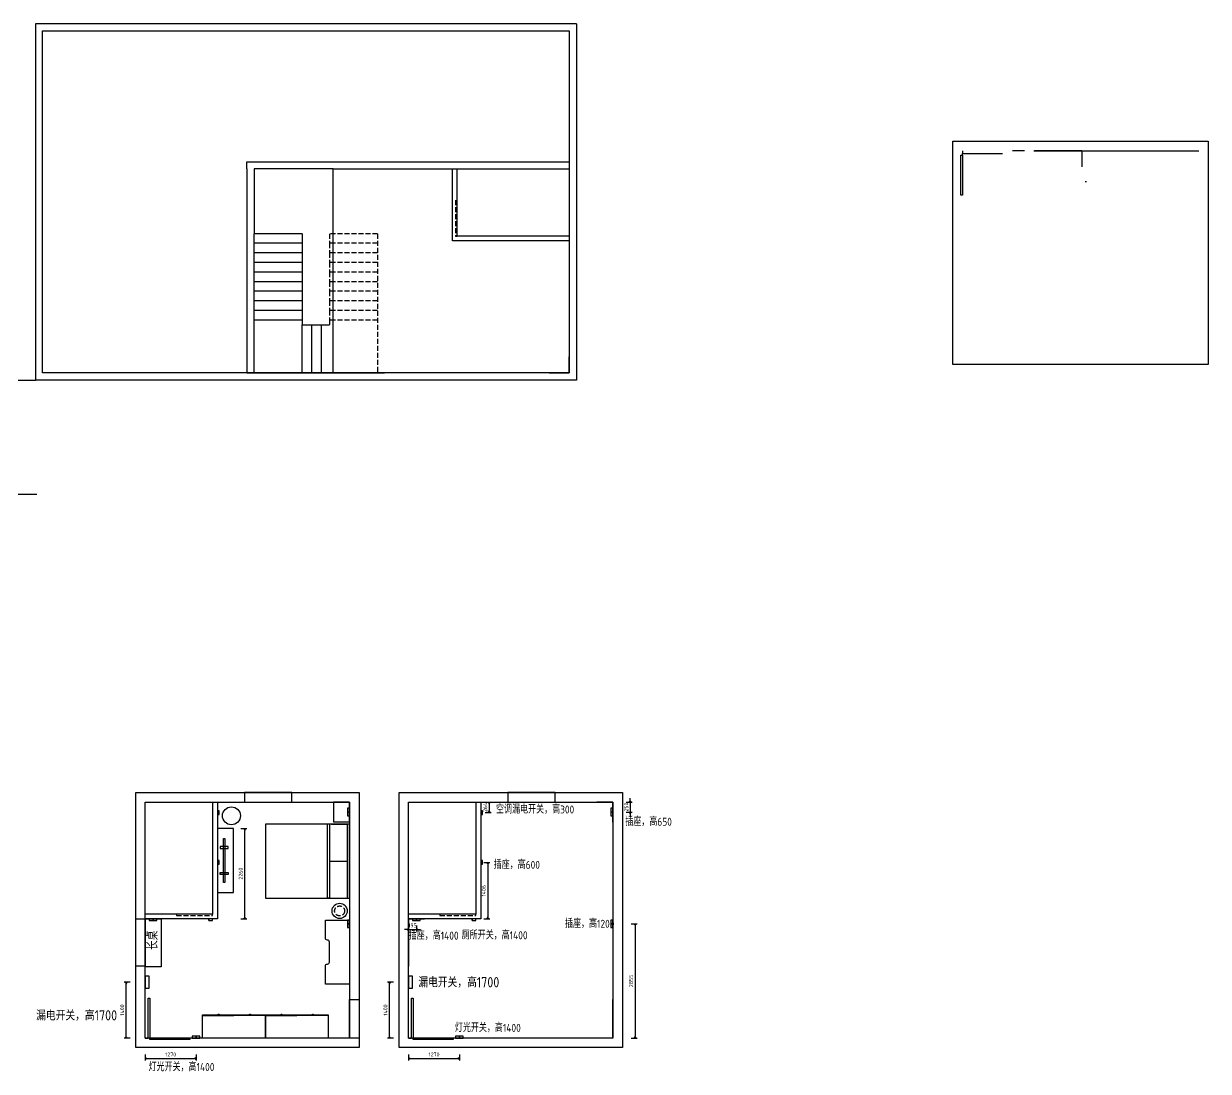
# Model space of a CAD drawing. Extents: x 62762 to 140486, y 30890 to 57932.
# Drawn here: x 110885 to 140486, y 30890 to 57082 of the extents above; entities that cross this region are included whole.
import ezdxf

# ---------------------------------------------------------------- set-up
doc = ezdxf.new("R2010")
doc.units = 0
doc.header["$LTSCALE"] = 1000
doc.header["$MEASUREMENT"] = 0
doc.linetypes.add('DASH', pattern=[0.35, 0.25, -0.1])
doc.layers.add('WALL', color=9, linetype='Continuous')
doc.styles.get("Standard").update_dxf_attribs({"font": 'gbenor.shx', "bigfont": 'gbcbig.shx'})
doc.dimstyles.get("Standard").update_dxf_attribs({"dimscale": 100, "dimtxt": 1, "dimasz": 0.5, "dimexe": 0.5, "dimexo": 0.5, "dimgap": 0.5, "dimtad": 1, "dimdec": 0, "dimzin": 0, "dimdsep": 46, "dimtxsty": 'Standard', "dimblk": 'OPEN90', "dimcen": 0.09, "dimadec": 0, "dimazin": 0, "dimtfac": 1, "dimtdec": 0, "dimtix": 1, "dimtmove": 2, "dimatfit": 3, "dimfxl": 1, "dimfxlon": 1, "dimtolj": 1, "dimtzin": 0, "dimarcsym": 0})

# ---------------------------------------------------------------- blocks, each defined once
blk = doc.blocks.new('_Open90')
at = {"color": 0, "linetype": 'ByBlock', "lineweight": -2}
for p, q in [((0, 0), (-1, 0)), ((-0.5, 0.5), (0, 0)), ((0, 0), (-0.5, -0.5))]:
    blk.add_line(p, q, dxfattribs=at)
blk = doc.blocks.new('*D121')
at = {"color": 0, "lineweight": -2, "ltscale": 0.5, "transparency": 16777216}
for p, q in [((116308, 36963), (116458, 36963)), ((116408, 34753), (116408, 36913)), ((116308, 34703), (116458, 34703))]:
    blk.add_line(p, q, dxfattribs=at)
at = {"layer": 'Defpoints', "color": 0, "ltscale": 0.5, "transparency": 16777216}
for p in [(116124, 36963), (116408, 36963), (115724, 34703)]:
    blk.add_point(p, dxfattribs=at)
at = {"color": 0, "lineweight": -2, "ltscale": 0.5, "transparency": 16777216, "xscale": 50, "yscale": 50, "zscale": 50}
for p, rotation in [((116408, 36963), 90), ((116408, 34703), 270)]:
    blk.add_blockref('_Open90', p, dxfattribs=dict(at, rotation=rotation))
at = {"color": 0, "ltscale": 0.5, "transparency": 16777216, "insert": (116308, 35833), "char_height": 100, "attachment_point": 5, "rotation": 90}
blk.add_mtext('\\A1;2260', dxfattribs=at)
blk = doc.blocks.new('*D131')
at = {"color": 0, "lineweight": -2, "ltscale": 0.5, "transparency": 16777216}
for p, q in [((113924, 31311), (113924, 31161)), ((113974, 31211), (115144, 31211)), ((115194, 31311), (115194, 31161))]:
    blk.add_line(p, q, dxfattribs=at)
at = {"layer": 'Defpoints', "color": 0, "ltscale": 0.5, "transparency": 16777216}
for p in [(113924, 31723), (115194, 31723), (115194, 31211)]:
    blk.add_point(p, dxfattribs=at)
at = {"color": 0, "lineweight": -2, "ltscale": 0.5, "transparency": 16777216, "xscale": 50, "yscale": 50, "zscale": 50, "rotation": 180}
blk.add_blockref('_Open90', (113924, 31211), dxfattribs=at)
at = {"color": 0, "lineweight": -2, "ltscale": 0.5, "transparency": 16777216, "xscale": 50, "yscale": 50, "zscale": 50}
blk.add_blockref('_Open90', (115194, 31211), dxfattribs=at)
at = {"color": 0, "ltscale": 0.5, "transparency": 16777216, "insert": (114559, 31311), "char_height": 100, "attachment_point": 5}
blk.add_mtext('\\A1;1270', dxfattribs=at)
blk = doc.blocks.new('*D132')
at = {"color": 0, "lineweight": -2, "ltscale": 0.5, "transparency": 16777216}
for p, q in [((113545, 33123), (113395, 33123)), ((113445, 31773), (113445, 33073)), ((113545, 31723), (113395, 31723))]:
    blk.add_line(p, q, dxfattribs=at)
at = {"layer": 'Defpoints', "color": 0, "ltscale": 0.5, "transparency": 16777216}
for p in [(113445, 33123), (113924, 33123), (113924, 31723)]:
    blk.add_point(p, dxfattribs=at)
at = {"color": 0, "lineweight": -2, "ltscale": 0.5, "transparency": 16777216, "xscale": 50, "yscale": 50, "zscale": 50}
for p, rotation in [((113445, 33123), 90), ((113445, 31723), 270)]:
    blk.add_blockref('_Open90', p, dxfattribs=dict(at, rotation=rotation))
at = {"color": 0, "ltscale": 0.5, "transparency": 16777216, "insert": (113345, 32423), "char_height": 100, "attachment_point": 5, "rotation": 90}
blk.add_mtext('\\A1;1400', dxfattribs=at)
blk = doc.blocks.new('*D133')
at = {"color": 0, "lineweight": -2, "ltscale": 0.5, "transparency": 16777216}
for p, q in [((120504, 31311), (120504, 31161)), ((120554, 31211), (121724, 31211)), ((121774, 31311), (121774, 31161))]:
    blk.add_line(p, q, dxfattribs=at)
at = {"layer": 'Defpoints', "color": 0, "ltscale": 0.5, "transparency": 16777216}
for p in [(120504, 31723), (121774, 31723), (121774, 31211)]:
    blk.add_point(p, dxfattribs=at)
at = {"color": 0, "lineweight": -2, "ltscale": 0.5, "transparency": 16777216, "xscale": 50, "yscale": 50, "zscale": 50, "rotation": 180}
blk.add_blockref('_Open90', (120504, 31211), dxfattribs=at)
at = {"color": 0, "lineweight": -2, "ltscale": 0.5, "transparency": 16777216, "xscale": 50, "yscale": 50, "zscale": 50}
blk.add_blockref('_Open90', (121774, 31211), dxfattribs=at)
at = {"color": 0, "ltscale": 0.5, "transparency": 16777216, "insert": (121139, 31311), "char_height": 100, "attachment_point": 5}
blk.add_mtext('\\A1;1270', dxfattribs=at)
blk = doc.blocks.new('*D134')
at = {"color": 0, "lineweight": -2, "ltscale": 0.5, "transparency": 16777216}
for p, q in [((120125, 33123), (119975, 33123)), ((120025, 31773), (120025, 33073)), ((120125, 31723), (119975, 31723))]:
    blk.add_line(p, q, dxfattribs=at)
at = {"layer": 'Defpoints', "color": 0, "ltscale": 0.5, "transparency": 16777216}
for p in [(120025, 33123), (120504, 33123), (120504, 31723)]:
    blk.add_point(p, dxfattribs=at)
at = {"color": 0, "lineweight": -2, "ltscale": 0.5, "transparency": 16777216, "xscale": 50, "yscale": 50, "zscale": 50}
for p, rotation in [((120025, 33123), 90), ((120025, 31723), 270)]:
    blk.add_blockref('_Open90', p, dxfattribs=dict(at, rotation=rotation))
at = {"color": 0, "ltscale": 0.5, "transparency": 16777216, "insert": (119925, 32423), "char_height": 100, "attachment_point": 5, "rotation": 90}
blk.add_mtext('\\A1;1400', dxfattribs=at)
blk = doc.blocks.new('*D135')
at = {"color": 0, "lineweight": -2, "ltscale": 0.5, "transparency": 16777216}
for p, q in [((120454, 34437), (120404, 34437)), ((120504, 34537), (120504, 34387)), ((120504, 34437), (120699, 34437)), ((120699, 34537), (120699, 34387)), ((120749, 34437), (120799, 34437))]:
    blk.add_line(p, q, dxfattribs=at)
at = {"layer": 'Defpoints', "color": 0, "ltscale": 0.5, "transparency": 16777216}
for p in [(120504, 34703), (120699, 34703), (120699, 34437)]:
    blk.add_point(p, dxfattribs=at)
at = {"color": 0, "lineweight": -2, "ltscale": 0.5, "transparency": 16777216, "xscale": 50, "yscale": 50, "zscale": 50}
blk.add_blockref('_Open90', (120504, 34437), dxfattribs=at)
at = {"color": 0, "lineweight": -2, "ltscale": 0.5, "transparency": 16777216, "xscale": 50, "yscale": 50, "zscale": 50, "rotation": 180}
blk.add_blockref('_Open90', (120699, 34437), dxfattribs=at)
at = {"color": 0, "ltscale": 0.5, "transparency": 16777216, "insert": (120601, 34537), "char_height": 100, "attachment_point": 5}
blk.add_mtext('\\A1;195', dxfattribs=at)
blk = doc.blocks.new('*D136')
at = {"color": 0, "lineweight": -2, "ltscale": 0.5, "transparency": 16777216}
for p, q in [((126060, 34578), (126210, 34578)), ((126160, 34528), (126160, 31773)), ((126060, 31723), (126210, 31723))]:
    blk.add_line(p, q, dxfattribs=at)
at = {"layer": 'Defpoints', "color": 0, "ltscale": 0.5, "transparency": 16777216}
for p in [(125604, 34578), (125604, 31723), (126160, 31723)]:
    blk.add_point(p, dxfattribs=at)
at = {"color": 0, "lineweight": -2, "ltscale": 0.5, "transparency": 16777216, "xscale": 50, "yscale": 50, "zscale": 50}
for p, rotation in [((126160, 34578), 90), ((126160, 31723), 270)]:
    blk.add_blockref('_Open90', p, dxfattribs=dict(at, rotation=rotation))
at = {"color": 0, "ltscale": 0.5, "transparency": 16777216, "insert": (126060, 33150), "char_height": 100, "attachment_point": 5, "rotation": 90}
blk.add_mtext('\\A1;2855', dxfattribs=at)
blk = doc.blocks.new('*D137')
at = {"color": 0, "lineweight": -2, "ltscale": 0.5, "transparency": 16777216}
for p, q in [((122382, 36108), (122532, 36108)), ((122482, 36058), (122482, 34753)), ((122382, 34703), (122532, 34703))]:
    blk.add_line(p, q, dxfattribs=at)
at = {"layer": 'Defpoints', "color": 0, "ltscale": 0.5, "transparency": 16777216}
for p in [(122304, 36108), (122304, 34703), (122482, 34703)]:
    blk.add_point(p, dxfattribs=at)
at = {"color": 0, "lineweight": -2, "ltscale": 0.5, "transparency": 16777216, "xscale": 50, "yscale": 50, "zscale": 50}
for p, rotation in [((122482, 36108), 90), ((122482, 34703), 270)]:
    blk.add_blockref('_Open90', p, dxfattribs=dict(at, rotation=rotation))
at = {"color": 0, "ltscale": 0.5, "transparency": 16777216, "insert": (122382, 35405), "char_height": 100, "attachment_point": 5, "rotation": 90}
blk.add_mtext('\\A1;1406', dxfattribs=at)
blk = doc.blocks.new('*D138')
at = {"color": 0, "lineweight": -2, "ltscale": 0.5, "transparency": 16777216}
for p, q in [((122416, 37623), (122566, 37623)), ((122416, 37359), (122566, 37359)), ((122516, 37573), (122516, 37409))]:
    blk.add_line(p, q, dxfattribs=at)
at = {"layer": 'Defpoints', "color": 0, "ltscale": 0.5, "transparency": 16777216}
for p in [(122304, 37623), (122349, 37359), (122516, 37359)]:
    blk.add_point(p, dxfattribs=at)
at = {"color": 0, "lineweight": -2, "ltscale": 0.5, "transparency": 16777216, "xscale": 50, "yscale": 50, "zscale": 50}
for p, rotation in [((122516, 37623), 90), ((122516, 37359), 270)]:
    blk.add_blockref('_Open90', p, dxfattribs=dict(at, rotation=rotation))
at = {"color": 0, "ltscale": 0.5, "transparency": 16777216, "insert": (122416, 37491), "char_height": 100, "attachment_point": 5, "rotation": 90}
blk.add_mtext('\\A1;264', dxfattribs=at)
blk = doc.blocks.new('*D139')
at = {"color": 0, "lineweight": -2, "ltscale": 0.5, "transparency": 16777216}
for p, q in [((125940, 37623), (126090, 37623)), ((126040, 37673), (126040, 37723)), ((126040, 37623), (126040, 37373)), ((125940, 37373), (126090, 37373)), ((126040, 37323), (126040, 37273))]:
    blk.add_line(p, q, dxfattribs=at)
at = {"layer": 'Defpoints', "color": 0, "ltscale": 0.5, "transparency": 16777216}
for p in [(125604, 37623), (125604, 37373), (126040, 37373)]:
    blk.add_point(p, dxfattribs=at)
at = {"color": 0, "lineweight": -2, "ltscale": 0.5, "transparency": 16777216, "xscale": 50, "yscale": 50, "zscale": 50}
for p, rotation in [((126040, 37623), 270), ((126040, 37373), 90)]:
    blk.add_blockref('_Open90', p, dxfattribs=dict(at, rotation=rotation))
at = {"color": 0, "ltscale": 0.5, "transparency": 16777216, "insert": (125940, 37498), "char_height": 100, "attachment_point": 5, "rotation": 90}
blk.add_mtext('\\A1;250', dxfattribs=at)

msp = doc.modelspace()

# ---------------------------------------------------------------- linework, layer by layer
at = {"ltscale": 0.5}
for p, q in [((134345.6, 53904.7), (134345.6, 53904.7)), ((134345.6, 53904.7), (134345.6, 53834.7)), ((135895.6, 53904.7), (135595.6, 53904.7)), ((136125.6, 53904.7), (137325.6, 53904.7)), ((137325.6, 53904.7), (137325.6, 53504.7)), ((116464.5, 53452.1), (116464.5, 53632.1)), ((116464.5, 53632.1), (124517.9, 53632.1)), ((134305.6, 52794.7), (134305.6, 53794.7)), ((134305.6, 53794.7), (134345.6, 53794.7)), ((134345.6, 53834.7), (135345.6, 53834.7)), ((134345.6, 53794.7), (134345.6, 53834.7)), ((134345.6, 53794.7), (134345.6, 52794.7)), ((116464.5, 53452.1), (116464.5, 48352.1)), ((118617.9, 53452.1), (116644.5, 53452.1)), ((116644.5, 53452.1), (116644.5, 51832.1)), ((134345.6, 52794.7), (134305.6, 52794.7)), ((117844.5, 51832.1), (116644.5, 51832.1)), ((116644.5, 48352.1), (116644.5, 51832.1)), ((117844.5, 51832.1), (117844.5, 49552.1)), ((117844.5, 51592.1), (116644.5, 51592.1)), ((124517.9, 51772.1), (123817.9, 51772.1)), ((124301.7, 51652.1), (124206.7, 51652.1)), ((117844.5, 51352.1), (116644.5, 51352.1)), ((117844.5, 51112.1), (116644.5, 51112.1)), ((117844.5, 50872.1), (116644.5, 50872.1)), ((117844.5, 50632.1), (116644.5, 50632.1)), ((117844.5, 50392.1), (116644.5, 50392.1)), ((117844.5, 50152.1), (116644.5, 50152.1)), ((117844.5, 49912.1), (116644.5, 49912.1)), ((117844.5, 49672.1), (116644.5, 49672.1)), ((117844.5, 49552.1), (118524.5, 49552.1)), ((117844.5, 48352.1), (117844.5, 49552.1)), ((117844.5, 49552.1), (118084.5, 49552.1)), ((118084.5, 48352.1), (118084.5, 49552.1)), ((118084.5, 49552.1), (118324.5, 49552.1)), ((118324.5, 48352.1), (118324.5, 49552.1)), ((118324.5, 49552.1), (118524.5, 49552.1)), ((118524.5, 49672.1), (118524.5, 49552.1)), ((124517.9, 48352.1), (124517.9, 48752.1)), ((116464.5, 48352.1), (119904.5, 48352.1)), ((124017.9, 48352.1), (123967.9, 48352.1)), ((124017.9, 48352.1), (124517.9, 48352.1)), ((109177.9, 48172.1), (111177.9, 48172.1)), ((109214.5, 45322.1), (111214.5, 45322.1)), ((119023.6, 37622.6), (118623.6, 37622.6)), ((118623.6, 37622.6), (118623.6, 37122.6)), ((119023.6, 37122.6), (119023.6, 37622.6)), ((122183.6, 37622.6), (122183.6, 36922.6)), ((125603.6, 37622.6), (125203.6, 37622.6)), ((125603.6, 37122.6), (125603.6, 37622.6)), ((115768.6, 37406.4), (115723.6, 37406.4)), ((115723.6, 37406.4), (115723.6, 37311.4)), ((115723.6, 37311.4), (115768.6, 37311.4)), ((115768.6, 37311.4), (115768.6, 37406.4)), ((118978.6, 37467.6), (118978.6, 37372.6)), ((119023.6, 37467.6), (118978.6, 37467.6)), ((118978.6, 37372.6), (119023.6, 37372.6)), ((118978.6, 37372.6), (118978.6, 37277.6)), ((119023.6, 37372.6), (118978.6, 37372.6)), ((119023.6, 37372.6), (119023.6, 37467.6)), ((119023.6, 37277.6), (119023.6, 37372.6)), ((122348.6, 37406.4), (122303.6, 37406.4)), ((122303.6, 37406.4), (122303.6, 37311.4)), ((122303.6, 37311.4), (122348.6, 37311.4)), ((122348.6, 37311.4), (122348.6, 37406.4)), ((125558.6, 37467.6), (125558.6, 37372.6)), ((125603.6, 37467.6), (125558.6, 37467.6)), ((125558.6, 37372.6), (125603.6, 37372.6)), ((125558.6, 37372.6), (125558.6, 37277.6)), ((125603.6, 37372.6), (125558.6, 37372.6)), ((125603.6, 37372.6), (125603.6, 37467.6)), ((125603.6, 37277.6), (125603.6, 37372.6)), ((118573.6, 37072.6), (118973.6, 37072.6)), ((119023.6, 37122.6), (118623.6, 37122.6)), ((118978.6, 37277.6), (119023.6, 37277.6)), ((119023.6, 37122.6), (119023.6, 37072.6)), ((125558.6, 37277.6), (125603.6, 37277.6)), ((125603.6, 37122.6), (125603.6, 37072.6)), ((115873.6, 35612.6), (115873.6, 36712.6)), ((115873.6, 36712.6), (115913.6, 36712.6)), ((115913.6, 36712.6), (115913.6, 35612.6)), ((115993.6, 36512.6), (115793.6, 36512.6)), ((115793.6, 36512.6), (115793.6, 36462.6)), ((115793.6, 36462.6), (115993.6, 36462.6)), ((115993.6, 36462.6), (115993.6, 36512.6)), ((115768.6, 36162.6), (115723.6, 36162.6)), ((115723.6, 36162.6), (115723.6, 36067.6)), ((115768.6, 36067.6), (115768.6, 36162.6)), ((122348.6, 36162.6), (122303.6, 36162.6)), ((122303.6, 36162.6), (122303.6, 36067.6)), ((122348.6, 36067.6), (122348.6, 36162.6)), ((115723.6, 36067.6), (115768.6, 36067.6)), ((115793.6, 35812.6), (115793.6, 35862.6)), ((115793.6, 35862.6), (115993.6, 35862.6)), ((115993.6, 35862.6), (115993.6, 35812.6)), ((122303.6, 36067.6), (122348.6, 36067.6)), ((115993.6, 35812.6), (115793.6, 35812.6)), ((115913.6, 35612.6), (115873.6, 35612.6)), ((113923.6, 33502.6), (113923.6, 34702.6)), ((113923.6, 34702.6), (114323.6, 34702.6)), ((114118.6, 34702.6), (114023.6, 34702.6)), ((114023.6, 34702.6), (114023.6, 34657.6)), ((114023.6, 34657.6), (114118.6, 34657.6)), ((114118.6, 34657.6), (114118.6, 34702.6)), ((114213.6, 34702.6), (114118.6, 34702.6)), ((114118.6, 34702.6), (114118.6, 34657.6)), ((114118.6, 34657.6), (114213.6, 34657.6)), ((114213.6, 34657.6), (114213.6, 34702.6)), ((114323.6, 34702.6), (114323.6, 33502.6)), ((115508.6, 34657.6), (115508.6, 34702.6)), ((115603.6, 34702.6), (115508.6, 34702.6)), ((115508.6, 34702.6), (115508.6, 34657.6)), ((115508.6, 34657.6), (115603.6, 34657.6)), ((115603.6, 34657.6), (115603.6, 34702.6)), ((118978.6, 34672.6), (118978.6, 34577.6)), ((119023.6, 34672.6), (118978.6, 34672.6)), ((119023.6, 34577.6), (119023.6, 34672.6)), ((120503.6, 33502.6), (120503.6, 34702.6)), ((120503.6, 34702.6), (120903.6, 34702.6)), ((120698.6, 34702.6), (120603.6, 34702.6)), ((120603.6, 34702.6), (120603.6, 34657.6)), ((120603.6, 34657.6), (120698.6, 34657.6)), ((120698.6, 34657.6), (120698.6, 34702.6)), ((120793.6, 34702.6), (120698.6, 34702.6)), ((120698.6, 34702.6), (120698.6, 34657.6)), ((120698.6, 34657.6), (120793.6, 34657.6)), ((120793.6, 34657.6), (120793.6, 34702.6)), ((122088.6, 34657.6), (122088.6, 34702.6)), ((122183.6, 34702.6), (122088.6, 34702.6)), ((122088.6, 34702.6), (122088.6, 34657.6)), ((122088.6, 34657.6), (122183.6, 34657.6)), ((122183.6, 34657.6), (122183.6, 34702.6)), ((125558.6, 34672.6), (125558.6, 34577.6)), ((125603.6, 34672.6), (125558.6, 34672.6)), ((125603.6, 34577.6), (125603.6, 34672.6)), ((118978.6, 34577.6), (119023.6, 34577.6)), ((118978.6, 34577.6), (118978.6, 34482.6)), ((119023.6, 34577.6), (118978.6, 34577.6)), ((118978.6, 34482.6), (119023.6, 34482.6)), ((119023.6, 34482.6), (119023.6, 34577.6)), ((125558.6, 34577.6), (125603.6, 34577.6)), ((125558.6, 34577.6), (125558.6, 34482.6)), ((125603.6, 34577.6), (125558.6, 34577.6)), ((125558.6, 34482.6), (125603.6, 34482.6)), ((125603.6, 34482.6), (125603.6, 34577.6)), ((114323.6, 33502.6), (113923.6, 33502.6)), ((114023.6, 33272.6), (113923.6, 33272.6)), ((113923.6, 33272.6), (113923.6, 32972.6)), ((114023.6, 32972.6), (114023.6, 33272.6)), ((120603.6, 33272.6), (120503.6, 33272.6)), ((120503.6, 33272.6), (120503.6, 32972.6)), ((120603.6, 32972.6), (120603.6, 33272.6)), ((113923.6, 32972.6), (114023.6, 32972.6)), ((120503.6, 32972.6), (120603.6, 32972.6)), ((113993.6, 31722.6), (113993.6, 32722.6)), ((113993.6, 32722.6), (114033.6, 32722.6)), ((114033.6, 32722.6), (114033.6, 31722.6)), ((120573.6, 31722.6), (120573.6, 32722.6)), ((120573.6, 32722.6), (120613.6, 32722.6)), ((120613.6, 32722.6), (120613.6, 31722.6)), ((113923.6, 31722.6), (113923.6, 31722.6)), ((113923.6, 31722.6), (113993.6, 31722.6)), ((114033.6, 31722.6), (113993.6, 31722.6)), ((114033.6, 31722.6), (115033.6, 31722.6)), ((114033.6, 31682.6), (114033.6, 31722.6)), ((115033.6, 31682.6), (114033.6, 31682.6)), ((115033.6, 31722.6), (115033.6, 31682.6)), ((115193.6, 31767.6), (115098.6, 31767.6)), ((115098.6, 31767.6), (115098.6, 31722.6)), ((115098.6, 31722.6), (115193.6, 31722.6)), ((115193.6, 31722.6), (115193.6, 31767.6)), ((115288.6, 31767.6), (115193.6, 31767.6)), ((115193.6, 31767.6), (115193.6, 31722.6)), ((115193.6, 31722.6), (115288.6, 31722.6)), ((115288.6, 31722.6), (115288.6, 31767.6)), ((120503.6, 31722.6), (120503.6, 31722.6)), ((120503.6, 31722.6), (120573.6, 31722.6)), ((120613.6, 31722.6), (120573.6, 31722.6)), ((120613.6, 31722.6), (121613.6, 31722.6)), ((120613.6, 31682.6), (120613.6, 31722.6)), ((121613.6, 31682.6), (120613.6, 31682.6)), ((121613.6, 31722.6), (121613.6, 31682.6)), ((121773.6, 31767.6), (121678.6, 31767.6)), ((121678.6, 31767.6), (121678.6, 31722.6)), ((121678.6, 31722.6), (121773.6, 31722.6)), ((121773.6, 31722.6), (121773.6, 31767.6)), ((121868.6, 31767.6), (121773.6, 31767.6)), ((121773.6, 31767.6), (121773.6, 31722.6)), ((121773.6, 31722.6), (121868.6, 31722.6)), ((121868.6, 31722.6), (121868.6, 31767.6))]:
    msp.add_line(p, q, dxfattribs=at)
at = {"color": 2, "ltscale": 0.5}
for p, q in [((136145.6, 54144.7), (137325.6, 54144.7)), ((137325.6, 53904.7), (136145.6, 53904.7)), ((135305.6, 48564.7), (134345.6, 48564.7)), ((117583.6, 37862.6), (116403.6, 37862.6)), ((116403.6, 37862.6), (116403.6, 37622.6)), ((116403.6, 37622.6), (117583.6, 37622.6)), ((117583.6, 37622.6), (117583.6, 37862.6)), ((124163.6, 37862.6), (122983.6, 37862.6)), ((122983.6, 37862.6), (122983.6, 37622.6)), ((122983.6, 37622.6), (124163.6, 37622.6)), ((124163.6, 37622.6), (124163.6, 37862.6)), ((113683.6, 33522.6), (113683.6, 34702.6)), ((113683.6, 34702.6), (113923.6, 34702.6)), ((113923.6, 34702.6), (113923.6, 33522.6)), ((120263.6, 33522.6), (120263.6, 34702.6)), ((120503.6, 34702.6), (120503.6, 33522.6)), ((113923.6, 33522.6), (113683.6, 33522.6)), ((119023.6, 31722.6), (119023.6, 32682.6)), ((119023.6, 32682.6), (119263.6, 32682.6)), ((119263.6, 32682.6), (119263.6, 31722.6)), ((125603.6, 31722.6), (125603.6, 32682.6)), ((125843.6, 32682.6), (125843.6, 31722.6)), ((119263.6, 31722.6), (119023.6, 31722.6))]:
    msp.add_line(p, q, dxfattribs=at)
for p, q in [((137325.6, 53904.7), (140245.6, 53904.7)), ((124517.9, 53452.1), (124517.9, 51652.1)), ((113923.6, 34702.6), (113923.6, 37622.6)), ((113923.6, 37622.6), (115723.6, 37622.6)), ((120503.6, 34702.6), (120503.6, 37622.6)), ((120503.6, 37622.6), (122303.6, 37622.6)), ((118973.6, 35222.6), (118973.6, 37072.6)), ((118523.6, 35222.6), (118973.6, 35222.6))]:
    msp.add_line(p, q)
at = {"linetype": 'DASH', "ltscale": 0.5}
for p, q in [((137445.6, 53124.7), (137405.6, 53124.7)), ((121677.9, 52672.1), (121677.9, 51772.1)), ((121717.9, 51772.1), (121717.9, 52672.1)), ((119724.5, 51832.1), (118524.5, 51832.1)), ((118524.5, 51832.1), (118524.5, 51592.1)), ((119724.5, 51832.1), (119724.5, 48352.1)), ((119724.5, 51592.1), (118524.5, 51592.1)), ((118524.5, 51592.1), (118524.5, 51352.1)), ((121677.9, 51772.1), (121717.9, 51772.1)), ((119724.5, 51352.1), (118524.5, 51352.1)), ((118524.5, 51352.1), (118524.5, 51112.1)), ((119724.5, 51112.1), (118524.5, 51112.1)), ((118524.5, 51112.1), (118524.5, 50872.1)), ((119724.5, 50872.1), (118524.5, 50872.1)), ((118524.5, 50872.1), (118524.5, 50632.1)), ((119724.5, 50632.1), (118524.5, 50632.1)), ((118524.5, 50632.1), (118524.5, 50392.1)), ((119724.5, 50392.1), (118524.5, 50392.1)), ((118524.5, 50392.1), (118524.5, 50152.1)), ((119724.5, 50152.1), (118524.5, 50152.1)), ((118524.5, 50152.1), (118524.5, 49912.1)), ((119724.5, 49912.1), (118524.5, 49912.1)), ((118524.5, 49912.1), (118524.5, 49672.1)), ((119724.5, 49672.1), (118524.5, 49672.1)), ((115603.6, 34822.6), (114703.6, 34822.6)), ((114703.6, 34822.6), (114703.6, 34782.6)), ((114703.6, 34782.6), (115603.6, 34782.6)), ((115603.6, 34782.6), (115603.6, 34822.6)), ((122183.6, 34822.6), (121283.6, 34822.6)), ((121283.6, 34822.6), (121283.6, 34782.6)), ((121283.6, 34782.6), (122183.6, 34782.6)), ((122183.6, 34782.6), (122183.6, 34822.6))]:
    msp.add_line(p, q, dxfattribs=at)
at = {"ltscale": 0.5}
for points in [[(134105.6, 48564.7), (134105.6, 54144.7), (140485.6, 54144.7), (140485.6, 48564.7)], [(118617.9, 48352.1), (118617.9, 53452.1), (124517.9, 53452.1), (124517.9, 48352.1)], [(119263.6, 31482.6), (113683.6, 31482.6), (113683.6, 37862.6), (119263.6, 37862.6)], [(119023.6, 31722.6), (113923.6, 31722.6), (113923.6, 37622.6), (119023.6, 37622.6)], [(125843.6, 31482.6), (120263.6, 31482.6), (120263.6, 37862.6), (125843.6, 37862.6)], [(125603.6, 31722.6), (120503.6, 31722.6), (120503.6, 37622.6), (125603.6, 37622.6)], [(115723.6, 35362.6), (116123.6, 35362.6), (116123.6, 36962.6), (115723.6, 36962.6)], [(116923.6, 32302.6), (116923.6, 31722.6), (115353.6, 31722.6), (115353.6, 32302.6), (115353.6, 32287.6), (116138.6, 32287.6), (116138.6, 32302.6)], [(115766.1, 32302.6), (115746.1, 32302.6), (115746.1, 32322.6), (115766.1, 32322.6)], [(116551.1, 32302.6), (116531.1, 32302.6), (116531.1, 32322.6), (116551.1, 32322.6)], [(118493.6, 32302.6), (118493.6, 31722.6), (116923.6, 31722.6), (116923.6, 32302.6), (116923.6, 32287.6), (117708.6, 32287.6), (117708.6, 32302.6)], [(117336.1, 32302.6), (117316.1, 32302.6), (117316.1, 32322.6), (117336.1, 32322.6)], [(118121.1, 32302.6), (118101.1, 32302.6), (118101.1, 32322.6), (118121.1, 32322.6)]]:
    msp.add_lwpolyline(points, close=True, dxfattribs=at)
for points in [[(124517.9, 51652.1), (121597.9, 51652.1), (121597.9, 53452.1)], [(124517.9, 51772.1), (121717.9, 51772.1), (121717.9, 53452.1)], [(115603.6, 37622.6), (115603.6, 34822.6), (113923.6, 34822.6)], [(115723.6, 37622.6), (115723.6, 34702.6), (113923.6, 34702.6)], [(122183.6, 37622.6), (122183.6, 34822.6), (120503.6, 34822.6)], [(122303.6, 37622.6), (122303.6, 34702.6), (120503.6, 34702.6)], [(118523.6, 37072.6), (118523.6, 35222.6), (118473.6, 35222.6), (118473.6, 37072.6)], [(118523.6, 36147.6), (118973.6, 36147.6)]]:
    msp.add_lwpolyline(points)
at = {"color": 4}
msp.add_lwpolyline([(116923.6, 35222.6), (119023.6, 35222.6), (119023.6, 37072.6), (116923.6, 37072.6)], close=True, dxfattribs=at)
at = {"color": 1, "ltscale": 0.5}
msp.add_lwpolyline([(119023.6, 34672.6), (119023.6, 33072.6), (118423.6, 33072.6), (118423.6, 33522.6, -0.4142136), (118473.6, 33572.6, 0.4142136), (118523.6, 33622.6), (118523.6, 34122.6, 0.4142136), (118473.6, 34172.6, -0.4142136), (118423.6, 34222.6), (118423.6, 34672.6)], format="xyb", close=True, dxfattribs=at)
at = {"ltscale": 0.5}
for points in [[(115353.6, 32302.6), (116138.6, 32302.6)], [(115746.1, 32302.6), (115746.1, 32287.6)], [(116923.6, 32287.6), (116138.6, 32287.6)], [(116531.1, 32302.6), (116531.1, 32287.6)], [(116923.6, 32302.6), (117708.6, 32302.6)], [(117316.1, 32302.6), (117316.1, 32287.6)], [(118493.6, 32287.6), (117708.6, 32287.6)], [(118101.1, 32302.6), (118101.1, 32287.6)]]:
    msp.add_lwpolyline(points, dxfattribs=at)
at = {"color": 4, "ltscale": 0.5}
msp.add_circle((116076.2, 37278.5), 224.5, dxfattribs=at)
at = {"color": 2, "ltscale": 0.5}
msp.add_circle((118779.5, 34900.3), 190, dxfattribs=at)
at = {"linetype": 'DASH', "ltscale": 0.5}
msp.add_circle((118779.5, 34900.3), 125, dxfattribs=at)
at = {"layer": 'WALL'}
for p, q in [((111177.9, 57082.1), (111177.9, 48172.1)), ((124697.9, 57082.1), (111177.9, 57082.1)), ((111357.9, 48352.1), (111357.9, 56902.1)), ((111357.9, 56902.1), (124517.9, 56902.1)), ((124517.9, 56902.1), (124517.9, 48352.1)), ((124697.9, 57082.1), (124697.9, 48172.1)), ((124517.9, 48352.1), (111357.9, 48352.1)), ((124697.9, 48172.1), (111177.9, 48172.1))]:
    msp.add_line(p, q, dxfattribs=at)

# ---------------------------------------------------------------- texts
at = {"ltscale": 0.5}
for s, height, p in [('空调漏电开关，高300', 200, (122688.5, 37336.4)), ('插座，高650', 200, (125917.4, 37029.4)), ('插座，高600', 200, (122628.7, 35952.6)), ('插座，高1200', 200, (124410.7, 34478.8)), ('插座，高1400', 200, (120505.8, 34181.8)), ('厕所开关，高1400', 200, (121829, 34191.4)), ('漏电开关，高1700', 256.38, (120746, 32989.7)), ('漏电开关，高1700', 256.38, (111196.2, 32161.7)), ('灯光开关，高1400', 200, (121659.3, 31876.5)), ('灯光开关，高1400', 200, (114004.5, 30896.7))]:
    msp.add_text(s, height=height, dxfattribs=at).set_placement(p)
msp.add_text('长桌', height=270, rotation=90, dxfattribs=at).set_placement((114236.1, 33922.8))

# ---------------------------------------------------------------- dimensions: what is measured, and where the dimension line sits
for base, p1, p2, picture, middle in [((122516, 37358.9), (122303.6, 37622.6), (122348.6, 37358.9), '*D138', (122416, 37490.8)), ((126040.4, 37372.6), (125603.6, 37622.6), (125603.6, 37372.6), '*D139', (125940.4, 37497.6)), ((116408.3, 36962.6), (115723.6, 34702.6), (116123.6, 36962.6), '*D121', (116308.3, 35832.6)), ((122482.3, 34702.6), (122303.6, 36108.4), (122303.6, 34702.6), '*D137', (122382.3, 35405.5)), ((126159.7, 31722.6), (125603.6, 34577.6), (125603.6, 31722.6), '*D136', (126059.7, 33150.1)), ((113445.4, 33122.6), (113923.6, 31722.6), (113923.6, 33122.6), '*D132', (113345.4, 32422.6)), ((120025.4, 33122.6), (120503.6, 31722.6), (120503.6, 33122.6), '*D134', (119925.4, 32422.6))]:
    dim = msp.add_linear_dim(base=base, p1=p1, p2=p2, angle=90, dimstyle='Standard', dxfattribs=at)
    dim.commit()
    dim.dimension.update_dxf_attribs({"geometry": picture, "text_midpoint": middle})
for base, p1, p2, picture, middle in [((120698.6, 34437.5), (120503.6, 34702.6), (120698.6, 34702.6), '*D135', (120601.1, 34537.5)), ((115193.6, 31211.1), (113923.6, 31722.6), (115193.6, 31722.6), '*D131', (114558.6, 31311.1)), ((121773.6, 31211.1), (120503.6, 31722.6), (121773.6, 31722.6), '*D133', (121138.6, 31311.1))]:
    dim = msp.add_linear_dim(base=base, p1=p1, p2=p2, dimstyle='Standard', dxfattribs=at)
    dim.commit()
    dim.dimension.update_dxf_attribs({"geometry": picture, "text_midpoint": middle})

doc.saveas('drawing.dxf')
